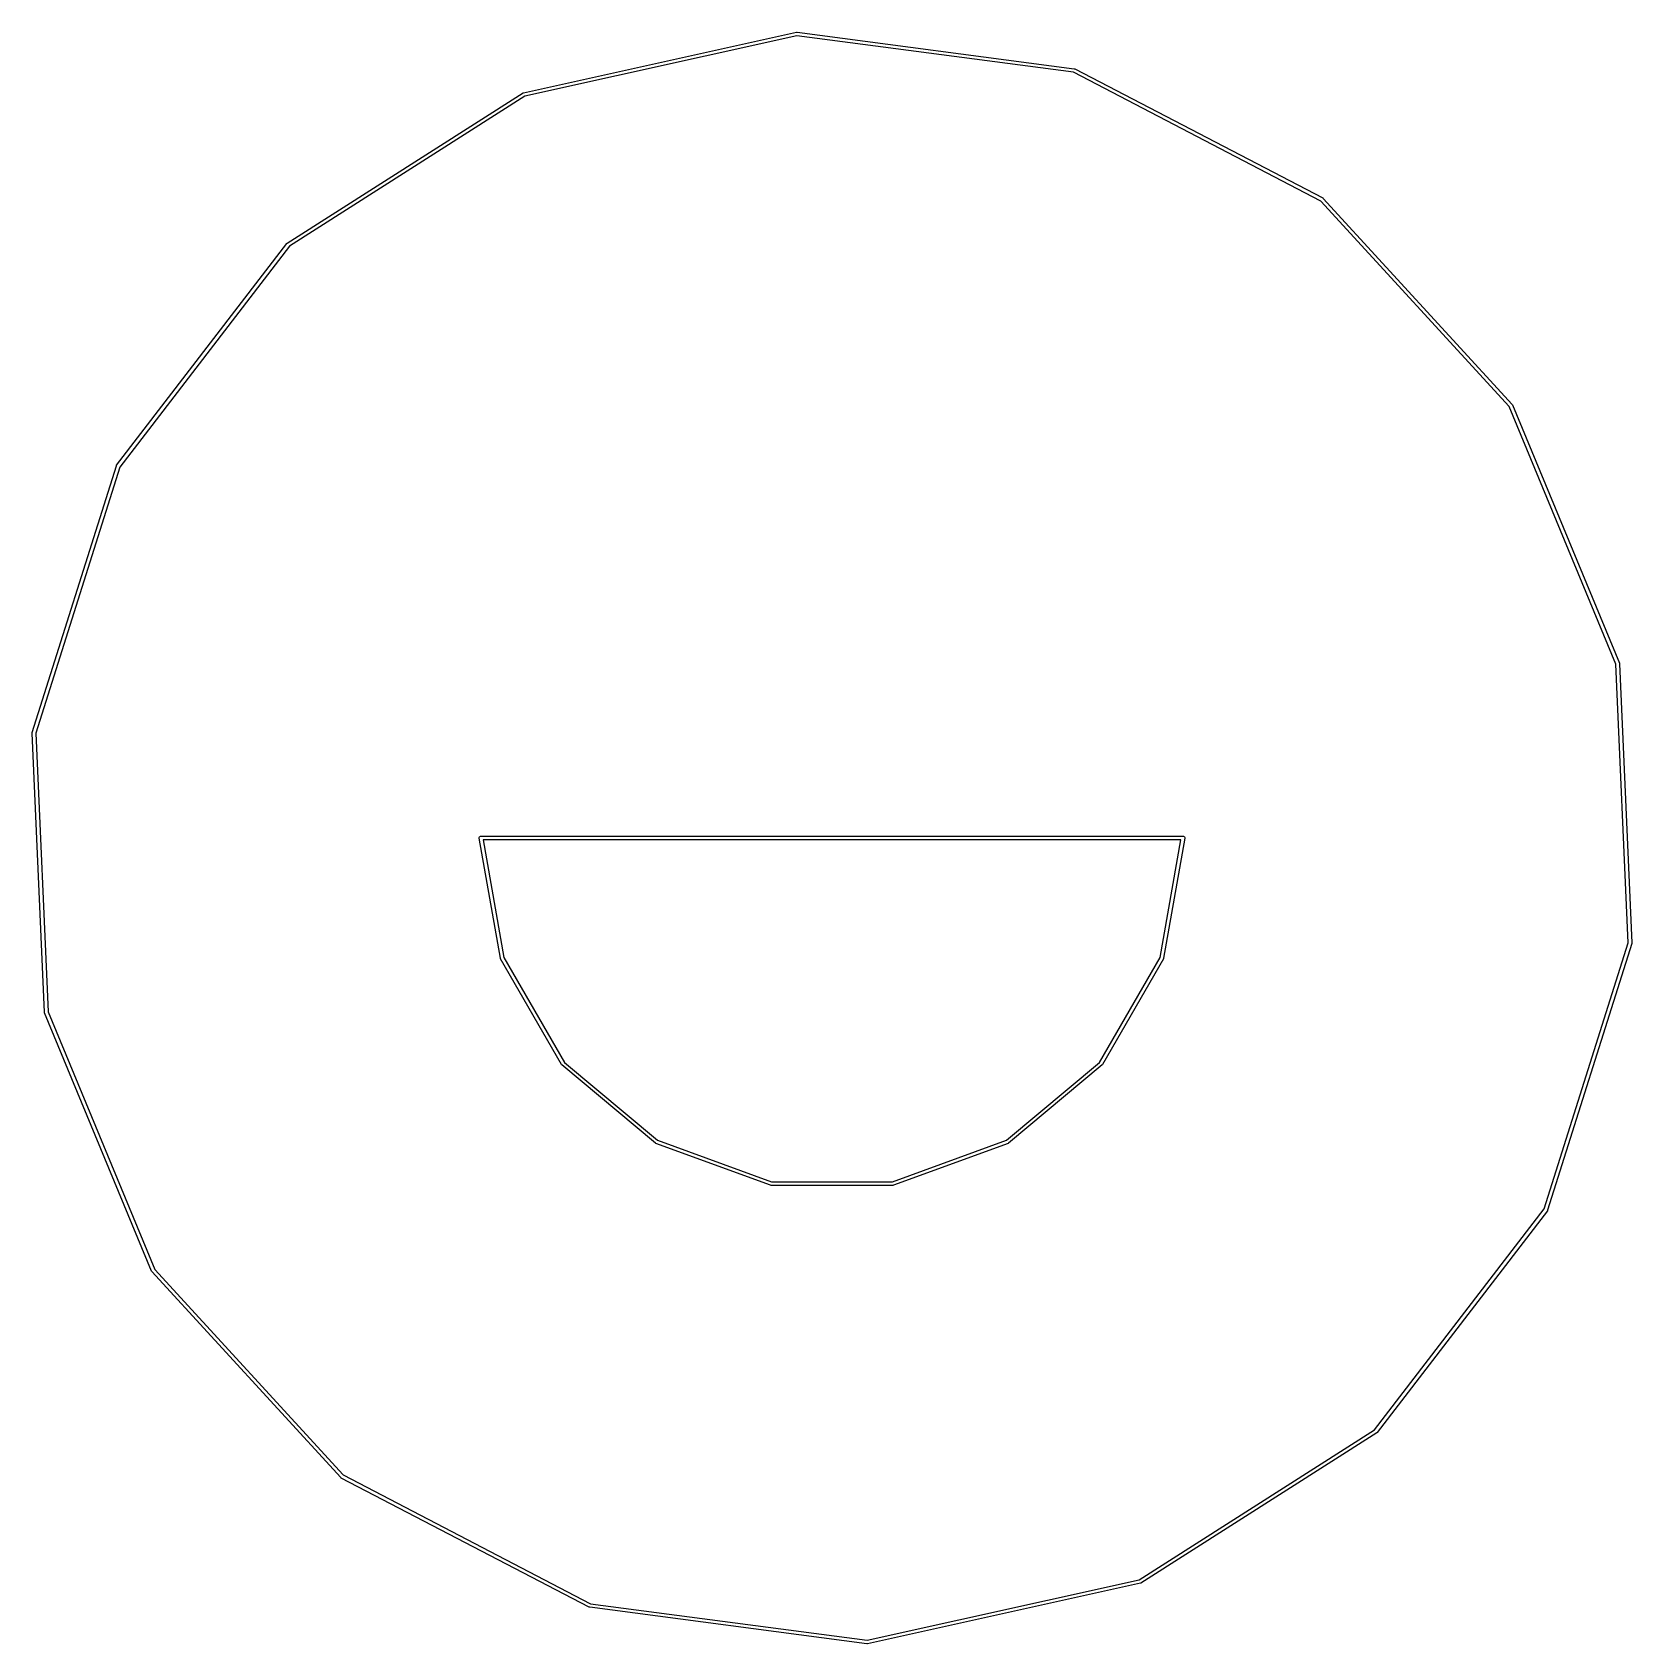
# Model space of a CAD drawing. Extents: x 83.6 to 170.4, y -170.7 to -83.3.
import ezdxf

# ---------------------------------------------------------------- set-up
doc = ezdxf.new("R2010")
doc.units = 0
doc.header["$MEASUREMENT"] = 0
doc.layers.add('BLACK', color=7, linetype='CONTINUOUS')

msp = doc.modelspace()

# ---------------------------------------------------------------- linework, layer by layer
at = {"layer": 'Black'}
for p, q in [((110.26, -86.5399), (125.073, -83.256)), ((125.099, -83.455), (110.32, -86.7314)), ((125.073, -83.256), (125.107, -83.2544)), ((140.107, -85.4309), (125.099, -83.455)), ((125.107, -83.2544), (140.15, -85.2349)), ((153.534, -92.4205), (140.107, -85.4309)), ((140.15, -85.2349), (140.175, -85.2428)), ((140.175, -85.2428), (140.183, -85.2453)), ((140.183, -85.2453), (153.642, -92.2513)), ((97.4311, -94.7055), (110.228, -86.5532)), ((110.228, -86.5532), (110.26, -86.5399)), ((110.32, -86.7314), (97.5534, -94.8647)), ((163.76, -103.581), (153.534, -92.4205)), ((153.642, -92.2513), (153.669, -92.2724)), ((153.669, -92.2724), (163.92, -103.459)), ((88.1689, -106.766), (97.4055, -94.729)), ((97.5534, -94.8647), (88.3383, -106.874)), ((97.4055, -94.729), (97.4311, -94.7055)), ((169.553, -117.566), (163.76, -103.581)), ((163.92, -103.459), (163.938, -103.488)), ((163.938, -103.488), (169.745, -117.506)), ((83.5904, -121.268), (88.1529, -106.797)), ((88.3383, -106.874), (83.7864, -121.311)), ((88.1529, -106.797), (88.1689, -106.766)), ((170.214, -132.689), (169.553, -117.566)), ((169.745, -117.506), (169.745, -117.506)), ((169.745, -117.506), (169.752, -117.54)), ((169.752, -117.54), (170.414, -132.698)), ((83.5859, -121.302), (83.5904, -121.268)), ((84.2477, -136.46), (83.5859, -121.302)), ((83.7864, -121.311), (84.4467, -136.434)), ((107.852, -126.975), (107.863, -126.942)), ((107.852, -126.983), (107.852, -126.975)), ((107.852, -127.017), (107.852, -126.983)), ((109, -133.533), (107.852, -127.017)), ((107.863, -126.942), (107.886, -126.916)), ((107.886, -126.916), (107.916, -126.898)), ((107.916, -126.898), (107.95, -126.892)), ((107.95, -126.892), (146.05, -126.892)), ((108.068, -127.092), (109.194, -133.481)), ((145.932, -127.092), (108.068, -127.092)), ((144.806, -133.481), (145.932, -127.092)), ((146.148, -127.017), (145, -133.533)), ((146.05, -126.892), (146.084, -126.898)), ((146.084, -126.898), (146.114, -126.916)), ((146.114, -126.916), (146.137, -126.942)), ((146.137, -126.942), (146.148, -126.975)), ((146.148, -126.975), (146.148, -126.983)), ((146.148, -126.983), (146.148, -127.017)), ((165.662, -147.126), (170.214, -132.689)), ((170.41, -132.732), (165.847, -147.203)), ((170.413, -132.707), (170.41, -132.732)), ((170.414, -132.698), (170.413, -132.707)), ((109.012, -133.565), (109, -133.533)), ((112.32, -139.295), (109.012, -133.565)), ((109.194, -133.481), (112.485, -139.18)), ((141.515, -139.18), (144.806, -133.481)), ((144.988, -133.565), (141.68, -139.295)), ((145, -133.533), (144.988, -133.565)), ((84.2552, -136.494), (84.2477, -136.46)), ((84.4467, -136.434), (90.2396, -150.419)), ((90.0615, -150.512), (84.2552, -136.494)), ((112.343, -139.322), (112.32, -139.295)), ((117.411, -143.574), (112.343, -139.322)), ((112.485, -139.18), (117.526, -143.41)), ((136.474, -143.41), (141.515, -139.18)), ((141.657, -139.322), (136.589, -143.574)), ((141.68, -139.295), (141.657, -139.322)), ((117.526, -143.41), (123.71, -145.661)), ((130.29, -145.661), (136.474, -143.41)), ((117.441, -143.592), (117.411, -143.574)), ((123.658, -145.855), (117.441, -143.592)), ((136.559, -143.592), (130.342, -145.855)), ((136.589, -143.574), (136.559, -143.592)), ((123.692, -145.861), (123.658, -145.855)), ((130.308, -145.861), (123.692, -145.861)), ((123.71, -145.661), (130.29, -145.661)), ((130.342, -145.855), (130.308, -145.861)), ((156.447, -159.135), (165.662, -147.126)), ((165.831, -147.234), (156.595, -159.271)), ((165.843, -147.211), (165.831, -147.234)), ((165.847, -147.203), (165.843, -147.211)), ((90.2396, -150.419), (100.466, -161.579)), ((90.0802, -150.541), (90.0615, -150.512)), ((100.331, -161.728), (90.0802, -150.541)), ((143.68, -167.269), (156.447, -159.135)), ((156.569, -159.294), (143.772, -167.447)), ((156.595, -159.271), (156.569, -159.294)), ((100.358, -161.749), (100.331, -161.728)), ((100.331, -161.728), (100.331, -161.728)), ((113.817, -168.755), (100.358, -161.749)), ((100.466, -161.579), (113.893, -168.569)), ((128.901, -170.545), (143.68, -167.269)), ((143.74, -167.46), (128.927, -170.744)), ((143.772, -167.447), (143.74, -167.46)), ((113.85, -168.765), (113.817, -168.755)), ((128.893, -170.746), (113.85, -168.765)), ((113.893, -168.569), (128.901, -170.545)), ((128.927, -170.744), (128.893, -170.746))]:
    msp.add_line(p, q, dxfattribs=at)

doc.saveas('drawing.dxf')
